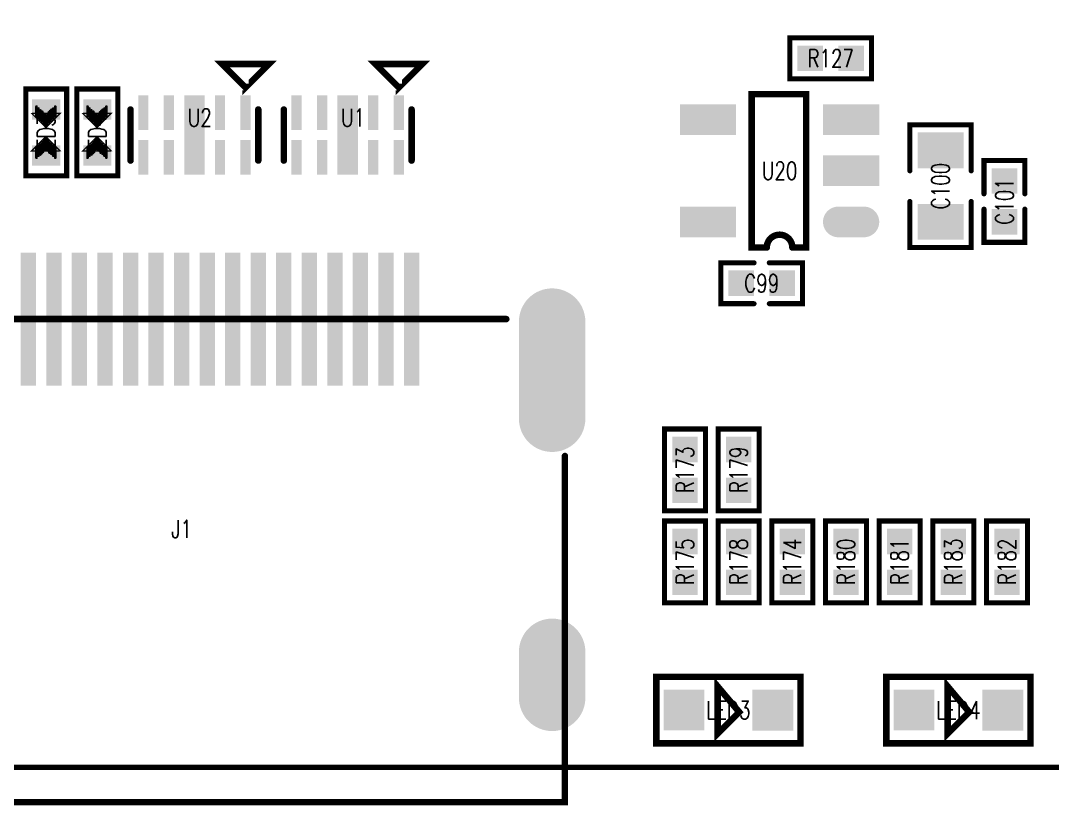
# Model space of a CAD drawing. Extents: x -4 to 157, y -7 to 87.
# Drawn here: x 16.35 to 36.54, y -4.26 to 11.09 of the extents above; entities that cross this region are included whole.
import ezdxf
from ezdxf.enums import TextEntityAlignment as Align

# ---------------------------------------------------------------- set-up
doc = ezdxf.new("R2010")
doc.units = 0
doc.linetypes.add('TRMIDX_0', pattern=[2, 1, 1])
doc.linetypes.add('TRMIDX_1', pattern=[2, 1, 1])
for name, color, linetype in [('BOARD_OUTLINE_00', 254, 'CONTINUOUS'), ('DRIL_PLTE_THRU_01', 3, 'CONTINUOUS'), ('DRIL_PLTE_THRU_02', 171, 'CONTINUOUS'), ('DRIL_PLTE_THRU_03', 222, 'CONTINUOUS'), ('DRIL_PLTE_THRU_04', 2, 'CONTINUOUS'), ('PADS_BOT', 56, 'CONTINUOUS'), ('PADS_INNER', 96, 'CONTINUOUS'), ('PADS_TOP', 96, 'CONTINUOUS'), ('PART_NAME_126', 6, 'CONTINUOUS'), ('PART_TOP_2DLINE_00', 255, 'CONTINUOUS'), ('PART_TOP_2DLINE_126', 255, 'CONTINUOUS'), ('PART_TOP_COPPER_01', 255, 'CONTINUOUS')]:
    doc.layers.add(name, color=color, linetype=linetype)
doc.styles.add('W0$05', font='simplex', dxfattribs={"width": 0.75})

# ---------------------------------------------------------------- blocks, each defined once
blk = doc.blocks.new('BOARD_5')
at = {"layer": 'BOARD_OUTLINE_00', "const_width": 0.1}
blk.add_lwpolyline([(0, -3.5, -0.414214), (3.5, 0), (156.51, 0, -0.414214), (160.01, -3.5), (160.01, -86.52, -0.414214), (156.51, -90.02), (3.5, -90.02, -0.414214), (0, -86.52)], format="xyb", close=True, dxfattribs=at)
blk = doc.blocks.new('SMOOTH_0$1')
at = {"const_width": 0.05}
blk.add_lwpolyline([(-0.025, 0, 1), (0.025, 0, 1)], format="xyb", close=True, dxfattribs=at)
blk = doc.blocks.new('PART_BODY_TOP_278')
at = {"layer": 'PART_TOP_2DLINE_126', "const_width": 0.1}
for points in [[(-0.3, 0.6), (-1.2, 0.6), (-1.2, -0.6), (-0.3, -0.6)], [(0.3, -0.6), (1.2, -0.6), (1.2, 0.6), (0.3, 0.6)]]:
    blk.add_lwpolyline(points, dxfattribs=at)
at = {"layer": 'PART_TOP_2DLINE_126'}
for p in [(-1.2, 0.6), (-0.3, 0.6), (0.3, 0.6), (1.2, 0.6), (-1.2, -0.6), (-0.3, -0.6), (0.3, -0.6), (1.2, -0.6)]:
    blk.add_blockref('SMOOTH_0$1', p, dxfattribs=at)
blk = doc.blocks.new('DRIL_HOLE_0')
blk.add_lwpolyline([(0, 0, 1), (0, 0, 1)], format="xyb", close=True)
blk = doc.blocks.new('PAD_0')
blk.add_lwpolyline([(0, 0, 1), (0, 0, 1)], format="xyb", close=True)
blk = doc.blocks.new('PAD_14')
at = {"const_width": 0.7}
blk.add_lwpolyline([(-0.45, 0), (0.45, 0)], dxfattribs=at)
blk = doc.blocks.new('STK_TOP_10')
at = {"layer": 'DRIL_PLTE_THRU_01'}
blk.add_blockref('DRIL_HOLE_0', (0, 0), dxfattribs=at)
at = {"layer": 'DRIL_PLTE_THRU_02'}
blk.add_blockref('DRIL_HOLE_0', (0, 0), dxfattribs=at)
at = {"layer": 'DRIL_PLTE_THRU_03'}
blk.add_blockref('DRIL_HOLE_0', (0, 0), dxfattribs=at)
at = {"layer": 'DRIL_PLTE_THRU_04'}
blk.add_blockref('DRIL_HOLE_0', (0, 0), dxfattribs=at)
at = {"layer": 'PADS_BOT'}
blk.add_blockref('PAD_0', (0, 0), dxfattribs=at)
at = {"layer": 'PADS_INNER'}
blk.add_blockref('PAD_0', (0, 0), dxfattribs=at)
at = {"layer": 'PADS_TOP', "rotation": 90}
blk.add_blockref('PAD_14', (0, 0), dxfattribs=at)
blk = doc.blocks.new('SYM_TOP_8')
for name, p in [('PART_BODY_TOP_278', (0, 0)), ('STK_TOP_10', (-0.7, 0)), ('STK_TOP_10', (0.7, 0))]:
    blk.add_blockref(name, p)
blk = doc.blocks.new('PART_TOP_5')
blk.add_blockref('SYM_TOP_8', (0, 0))
at = {"layer": 'PART_NAME_126', "style": 'W0$05', "width": 0.75}
blk.add_text('C100', height=0.35, dxfattribs=at).set_placement((0, 0), align=Align.MIDDLE_CENTER)
blk = doc.blocks.new('PART_BODY_TOP_275')
at = {"layer": 'PART_TOP_2DLINE_126', "const_width": 0.1}
for points in [[(-0.15, 0.4), (-0.8, 0.4), (-0.8, -0.4), (-0.15, -0.4)], [(0.15, -0.4), (0.8, -0.4), (0.8, 0.4), (0.15, 0.4)]]:
    blk.add_lwpolyline(points, dxfattribs=at)
at = {"layer": 'PART_TOP_2DLINE_126'}
for p in [(-0.8, 0.4), (-0.15, 0.4), (0.15, 0.4), (0.8, 0.4), (-0.8, -0.4), (-0.15, -0.4), (0.15, -0.4), (0.8, -0.4)]:
    blk.add_blockref('SMOOTH_0$1', p, dxfattribs=at)
blk = doc.blocks.new('PAD_11')
at = {"const_width": 0.5}
blk.add_lwpolyline([(-0.25, 0), (0.25, 0)], dxfattribs=at)
blk = doc.blocks.new('STK_TOP_7')
at = {"layer": 'DRIL_PLTE_THRU_01'}
blk.add_blockref('DRIL_HOLE_0', (0, 0), dxfattribs=at)
at = {"layer": 'DRIL_PLTE_THRU_02'}
blk.add_blockref('DRIL_HOLE_0', (0, 0), dxfattribs=at)
at = {"layer": 'DRIL_PLTE_THRU_03'}
blk.add_blockref('DRIL_HOLE_0', (0, 0), dxfattribs=at)
at = {"layer": 'DRIL_PLTE_THRU_04'}
blk.add_blockref('DRIL_HOLE_0', (0, 0), dxfattribs=at)
at = {"layer": 'PADS_BOT'}
blk.add_blockref('PAD_0', (0, 0), dxfattribs=at)
at = {"layer": 'PADS_INNER'}
blk.add_blockref('PAD_0', (0, 0), dxfattribs=at)
at = {"layer": 'PADS_TOP'}
blk.add_blockref('PAD_11', (0, 0), dxfattribs=at)
blk = doc.blocks.new('SYM_TOP_5')
for name, p in [('PART_BODY_TOP_275', (0, 0)), ('STK_TOP_7', (-0.4, 0)), ('STK_TOP_7', (0.4, 0))]:
    blk.add_blockref(name, p)
blk = doc.blocks.new('PART_TOP_6')
blk.add_blockref('SYM_TOP_5', (0, 0))
at = {"layer": 'PART_NAME_126', "style": 'W0$05', "width": 0.75}
blk.add_text('C101', height=0.35, dxfattribs=at).set_placement((0, 0), align=Align.MIDDLE_CENTER)
blk = doc.blocks.new('PART_TOP_130')
blk.add_blockref('SYM_TOP_5', (0, 0))
at = {"layer": 'PART_NAME_126', "style": 'W0$05', "width": 0.75}
blk.add_text('C99', height=0.35, dxfattribs=at).set_placement((0, 0), align=Align.MIDDLE_CENTER)
blk = doc.blocks.new('SMOOTH_0$0254')
at = {"const_width": 0.0127}
blk.add_lwpolyline([(-0.00635, 0, 1), (0.00635, 0, 1)], format="xyb", close=True, dxfattribs=at)
blk = doc.blocks.new('SMOOTH_0$0508')
at = {"const_width": 0.0254}
blk.add_lwpolyline([(-0.0127, 0, 1), (0.0127, 0, 1)], format="xyb", close=True, dxfattribs=at)
blk = doc.blocks.new('PART_BODY_TOP_283')
at = {"layer": 'PART_TOP_2DLINE_126', "const_width": 0.1}
blk.add_lwpolyline([(0.85, -0.4), (0.85, 0.4), (-0.85, 0.4), (-0.85, -0.4)], close=True, dxfattribs=at)
at = {"layer": 'PART_TOP_COPPER_01', "linetype": 'TRMIDX_0', "const_width": 0.0508}
for points in [[(-0.3048, 0.1905), (-0.4953, 0.1905)], [(-0.2667, 0.1524), (-0.4572, 0.1524)], [(-0.2413, 0.1143), (-0.4318, 0.1143)], [(-0.2159, 0.0889), (-0.4064, 0.0889)], [(-0.1905, 0.0635), (-0.381, 0.0635)], [(-0.1524, 0.0381), (-0.3429, 0.0381)], [(-0.1397, -0.0127), (-0.3302, -0.0127)], [(-0.127, 0.0127), (-0.3175, 0.0127)], [(-0.3048, -0.1778), (-0.4953, -0.1778)], [(-0.2667, -0.1397), (-0.4572, -0.1397)], [(-0.2286, -0.1016), (-0.4191, -0.1016)], [(-0.2032, -0.0635), (-0.3937, -0.0635)], [(-0.1651, -0.0381), (-0.3556, -0.0381)]]:
    blk.add_lwpolyline(points, dxfattribs=at)
at = {"layer": 'PART_TOP_COPPER_01', "linetype": 'TRMIDX_0', "const_width": 0.0254}
for points in [[(-0.3556, -0.2667), (-0.08255, 0.00635), (-0.36195, 0.28575), (-0.36195, -0.254), (-0.3556, -0.254)], [(-0.3048, -0.1651), (-0.1397, 0), (-0.31115, 0.17145), (-0.31115, -0.1524), (-0.3048, -0.1524)]]:
    blk.add_lwpolyline(points, close=True, dxfattribs=at)
at = {"layer": 'PART_TOP_COPPER_01', "linetype": 'TRMIDX_1', "const_width": 0.0254}
for points in [[(0.3683, 0.2794), (0.09525, 0.00635), (0.37465, -0.27305), (0.37465, 0.2667), (0.3683, 0.2667)], [(0.3175, 0.1778), (0.1524, 0.0127), (0.32385, -0.15875), (0.32385, 0.1651), (0.3175, 0.1651)]]:
    blk.add_lwpolyline(points, close=True, dxfattribs=at)
at = {"layer": 'PART_TOP_COPPER_01', "linetype": 'TRMIDX_1', "const_width": 0.0508}
for points in [[(0.3175, 0.1905), (0.508, 0.1905)], [(0.1397, 0), (0.3302, 0)], [(0.1524, 0.0254), (0.3429, 0.0254)], [(0.1651, -0.0254), (0.3556, -0.0254)], [(0.1778, 0.0508), (0.3683, 0.0508)], [(0.2159, 0.0762), (0.4064, 0.0762)], [(0.2413, 0.1143), (0.4318, 0.1143)], [(0.2794, 0.1524), (0.4699, 0.1524)], [(0.2032, -0.0508), (0.3937, -0.0508)], [(0.2286, -0.0762), (0.4191, -0.0762)], [(0.254, -0.1016), (0.4445, -0.1016)], [(0.2794, -0.1397), (0.4699, -0.1397)], [(0.3175, -0.1778), (0.508, -0.1778)]]:
    blk.add_lwpolyline(points, dxfattribs=at)
at = {"layer": 'PART_TOP_2DLINE_126'}
for p in [(-0.85, 0.4), (0.85, 0.4), (-0.85, -0.4), (0.85, -0.4)]:
    blk.add_blockref('SMOOTH_0$1', p, dxfattribs=at)
at = {"layer": 'PART_TOP_COPPER_01'}
for name, p in [('SMOOTH_0$0508', (-0.4953, 0.1905)), ('SMOOTH_0$0254', (-0.36195, 0.28575)), ('SMOOTH_0$0508', (-0.3048, 0.1905)), ('SMOOTH_0$0508', (0.3175, 0.1905)), ('SMOOTH_0$0254', (0.3683, 0.2794)), ('SMOOTH_0$0254', (0.3683, 0.2667)), ('SMOOTH_0$0254', (0.37465, 0.2667)), ('SMOOTH_0$0508', (0.508, 0.1905)), ('SMOOTH_0$0508', (-0.4572, 0.1524)), ('SMOOTH_0$0508', (-0.4318, 0.1143)), ('SMOOTH_0$0508', (-0.4064, 0.0889)), ('SMOOTH_0$0508', (-0.381, 0.0635)), ('SMOOTH_0$0508', (-0.3429, 0.0381)), ('SMOOTH_0$0508', (-0.3302, -0.0127)), ('SMOOTH_0$0508', (-0.3175, 0.0127)), ('SMOOTH_0$0254', (-0.31115, 0.17145)), ('SMOOTH_0$0508', (-0.2667, 0.1524)), ('SMOOTH_0$0508', (-0.2413, 0.1143)), ('SMOOTH_0$0508', (-0.2159, 0.0889)), ('SMOOTH_0$0508', (-0.1905, 0.0635)), ('SMOOTH_0$0508', (-0.1524, 0.0381)), ('SMOOTH_0$0508', (-0.1397, -0.0127)), ('SMOOTH_0$0508', (-0.127, 0.0127)), ('SMOOTH_0$0254', (-0.1397, 0)), ('SMOOTH_0$0254', (-0.08255, 0.00635)), ('SMOOTH_0$0254', (0.09525, 0.00635)), ('SMOOTH_0$0508', (0.1397, 0)), ('SMOOTH_0$0508', (0.1524, 0.0254)), ('SMOOTH_0$0254', (0.1524, 0.0127)), ('SMOOTH_0$0508', (0.1651, -0.0254)), ('SMOOTH_0$0508', (0.1778, 0.0508)), ('SMOOTH_0$0508', (0.2159, 0.0762)), ('SMOOTH_0$0508', (0.2413, 0.1143)), ('SMOOTH_0$0508', (0.2794, 0.1524)), ('SMOOTH_0$0254', (0.3175, 0.1778)), ('SMOOTH_0$0254', (0.3175, 0.1651)), ('SMOOTH_0$0508', (0.3302, 0)), ('SMOOTH_0$0254', (0.32385, 0.1651)), ('SMOOTH_0$0508', (0.3429, 0.0254)), ('SMOOTH_0$0508', (0.3556, -0.0254)), ('SMOOTH_0$0508', (0.3683, 0.0508)), ('SMOOTH_0$0508', (0.4064, 0.0762)), ('SMOOTH_0$0508', (0.4318, 0.1143)), ('SMOOTH_0$0508', (0.4699, 0.1524)), ('SMOOTH_0$0508', (-0.4953, -0.1778)), ('SMOOTH_0$0508', (-0.4572, -0.1397)), ('SMOOTH_0$0508', (-0.4191, -0.1016)), ('SMOOTH_0$0508', (-0.3937, -0.0635)), ('SMOOTH_0$0508', (-0.3556, -0.0381)), ('SMOOTH_0$0508', (-0.3048, -0.1778)), ('SMOOTH_0$0254', (-0.31115, -0.1524)), ('SMOOTH_0$0254', (-0.3048, -0.1524)), ('SMOOTH_0$0254', (-0.3048, -0.1651)), ('SMOOTH_0$0508', (-0.2667, -0.1397)), ('SMOOTH_0$0508', (-0.2286, -0.1016)), ('SMOOTH_0$0508', (-0.2032, -0.0635)), ('SMOOTH_0$0508', (-0.1651, -0.0381)), ('SMOOTH_0$0508', (0.2032, -0.0508)), ('SMOOTH_0$0508', (0.2286, -0.0762)), ('SMOOTH_0$0508', (0.254, -0.1016)), ('SMOOTH_0$0508', (0.2794, -0.1397)), ('SMOOTH_0$0508', (0.3175, -0.1778)), ('SMOOTH_0$0254', (0.32385, -0.15875)), ('SMOOTH_0$0508', (0.3937, -0.0508)), ('SMOOTH_0$0508', (0.4191, -0.0762)), ('SMOOTH_0$0508', (0.4445, -0.1016)), ('SMOOTH_0$0508', (0.4699, -0.1397)), ('SMOOTH_0$0508', (0.508, -0.1778)), ('SMOOTH_0$0254', (-0.36195, -0.254)), ('SMOOTH_0$0254', (-0.3556, -0.254)), ('SMOOTH_0$0254', (-0.3556, -0.2667)), ('SMOOTH_0$0254', (0.37465, -0.27305))]:
    blk.add_blockref(name, p, dxfattribs=at)
blk = doc.blocks.new('PAD_18')
at = {"const_width": 0.4}
blk.add_lwpolyline([(-0.275, 0), (0.275, 0)], dxfattribs=at)
blk = doc.blocks.new('STK_TOP_15')
at = {"layer": 'DRIL_PLTE_THRU_01'}
blk.add_blockref('DRIL_HOLE_0', (0, 0), dxfattribs=at)
at = {"layer": 'DRIL_PLTE_THRU_02'}
blk.add_blockref('DRIL_HOLE_0', (0, 0), dxfattribs=at)
at = {"layer": 'DRIL_PLTE_THRU_03'}
blk.add_blockref('DRIL_HOLE_0', (0, 0), dxfattribs=at)
at = {"layer": 'DRIL_PLTE_THRU_04'}
blk.add_blockref('DRIL_HOLE_0', (0, 0), dxfattribs=at)
at = {"layer": 'PADS_BOT'}
blk.add_blockref('PAD_0', (0, 0), dxfattribs=at)
at = {"layer": 'PADS_INNER'}
blk.add_blockref('PAD_0', (0, 0), dxfattribs=at)
at = {"layer": 'PADS_TOP', "rotation": 90}
blk.add_blockref('PAD_18', (0, 0), dxfattribs=at)
blk = doc.blocks.new('SYM_TOP_13')
for name, p in [('PART_BODY_TOP_283', (0, 0)), ('STK_TOP_15', (-0.45, 0)), ('STK_TOP_15', (0.45, 0))]:
    blk.add_blockref(name, p)
blk = doc.blocks.new('PART_TOP_185')
blk.add_blockref('SYM_TOP_13', (0, 0))
at = {"layer": 'PART_NAME_126', "style": 'W0$05', "width": 0.75}
blk.add_text('ED3', height=0.35, dxfattribs=at).set_placement((0, 0), align=Align.MIDDLE_CENTER)
blk = doc.blocks.new('PART_TOP_186')
blk.add_blockref('SYM_TOP_13', (0, 0))
at = {"layer": 'PART_NAME_126', "style": 'W0$05', "width": 0.75}
blk.add_text('ED4', height=0.35, dxfattribs=at).set_placement((0, 0), align=Align.MIDDLE_CENTER)
blk = doc.blocks.new('SMOOTH_0$127')
at = {"const_width": 0.0635}
blk.add_lwpolyline([(-0.03175, 0, 1), (0.03175, 0, 1)], format="xyb", close=True, dxfattribs=at)
blk = doc.blocks.new('PART_BODY_TOP_292')
at = {"layer": 'PART_TOP_2DLINE_126', "const_width": 0.127}
for points in [[(-7.5, 5), (-7.5, 9.45), (7.5, 9.45), (7.5, 5.25)], [(-7.5, 2.679), (-7.5, 5.276)], [(7.5, 2.679), (7.5, 5.276)], [(-6.353, 0), (6.396, 0)]]:
    blk.add_lwpolyline(points, dxfattribs=at)
at = {"layer": 'PART_TOP_2DLINE_126'}
for p in [(-7.5, 9.45), (7.5, 9.45), (-7.5, 5.276), (7.5, 5.276), (7.5, 5.25), (-7.5, 5), (-7.5, 2.679), (7.5, 2.679), (-6.353, 0), (6.396, 0)]:
    blk.add_blockref('SMOOTH_0$127', p, dxfattribs=at)
blk = doc.blocks.new('PAD_25')
at = {"const_width": 0.3}
blk.add_lwpolyline([(-1.3, 0), (1.3, 0)], dxfattribs=at)
blk = doc.blocks.new('STK_TOP_21')
at = {"layer": 'DRIL_PLTE_THRU_01'}
blk.add_blockref('DRIL_HOLE_0', (0, 0), dxfattribs=at)
at = {"layer": 'DRIL_PLTE_THRU_02'}
blk.add_blockref('DRIL_HOLE_0', (0, 0), dxfattribs=at)
at = {"layer": 'DRIL_PLTE_THRU_03'}
blk.add_blockref('DRIL_HOLE_0', (0, 0), dxfattribs=at)
at = {"layer": 'DRIL_PLTE_THRU_04'}
blk.add_blockref('DRIL_HOLE_0', (0, 0), dxfattribs=at)
at = {"layer": 'PADS_BOT'}
blk.add_blockref('PAD_0', (0, 0), dxfattribs=at)
at = {"layer": 'PADS_INNER'}
blk.add_blockref('PAD_0', (0, 0), dxfattribs=at)
at = {"layer": 'PADS_TOP', "rotation": 90}
blk.add_blockref('PAD_25', (0, 0), dxfattribs=at)
blk = doc.blocks.new('DRIL_SLOT_0003100106000000900')
at = {"const_width": 0.3937}
blk.add_lwpolyline([(0.19685, -0.9525), (0.19685, 0.9525, 1), (-0.19685, 0.9525), (-0.19685, -0.9525, 1)], format="xyb", close=True, dxfattribs=at)
blk = doc.blocks.new('PAD_26')
at = {"const_width": 0.65}
blk.add_lwpolyline([(-0.95, -0.325), (0.95, -0.325, 1), (0.95, 0.325), (-0.95, 0.325, 1)], format="xyb", close=True, dxfattribs=at)
blk = doc.blocks.new('STK_TOP_22')
at = {"layer": 'DRIL_PLTE_THRU_01'}
blk.add_blockref('DRIL_SLOT_0003100106000000900', (0, 0), dxfattribs=at)
at = {"layer": 'DRIL_PLTE_THRU_02'}
blk.add_blockref('DRIL_SLOT_0003100106000000900', (0, 0), dxfattribs=at)
at = {"layer": 'DRIL_PLTE_THRU_03'}
blk.add_blockref('DRIL_SLOT_0003100106000000900', (0, 0), dxfattribs=at)
at = {"layer": 'DRIL_PLTE_THRU_04'}
blk.add_blockref('DRIL_SLOT_0003100106000000900', (0, 0), dxfattribs=at)
at = {"layer": 'PADS_BOT', "rotation": 90}
blk.add_blockref('PAD_26', (0, 0), dxfattribs=at)
at = {"layer": 'PADS_INNER', "rotation": 90}
blk.add_blockref('PAD_26', (0, 0), dxfattribs=at)
at = {"layer": 'PADS_TOP', "rotation": 90}
blk.add_blockref('PAD_26', (0, 0), dxfattribs=at)
blk = doc.blocks.new('DRIL_SLOT_0003100066000000900')
for points, const_width in [([(0.2, -0.45), (0.2, 0.45, 1), (-0.2, 0.45), (-0.2, -0.45, 1)], 0.4), ([(0.19685, -0.4445), (0.19685, 0.4445, 1), (-0.19685, 0.4445), (-0.19685, -0.4445, 1)], 0.3937)]:
    blk.add_lwpolyline(points, format="xyb", close=True, dxfattribs=dict(const_width=const_width))
blk = doc.blocks.new('PAD_27')
at = {"const_width": 0.65}
blk.add_lwpolyline([(-0.45, -0.325), (0.45, -0.325, 1), (0.45, 0.325), (-0.45, 0.325, 1)], format="xyb", close=True, dxfattribs=at)
blk = doc.blocks.new('STK_TOP_23')
at = {"layer": 'DRIL_PLTE_THRU_01'}
blk.add_blockref('DRIL_SLOT_0003100066000000900', (0, 0), dxfattribs=at)
at = {"layer": 'DRIL_PLTE_THRU_02'}
blk.add_blockref('DRIL_SLOT_0003100066000000900', (0, 0), dxfattribs=at)
at = {"layer": 'DRIL_PLTE_THRU_03'}
blk.add_blockref('DRIL_SLOT_0003100066000000900', (0, 0), dxfattribs=at)
at = {"layer": 'DRIL_PLTE_THRU_04'}
blk.add_blockref('DRIL_SLOT_0003100066000000900', (0, 0), dxfattribs=at)
at = {"layer": 'PADS_BOT', "rotation": 90}
blk.add_blockref('PAD_27', (0, 0), dxfattribs=at)
at = {"layer": 'PADS_INNER', "rotation": 90}
blk.add_blockref('PAD_27', (0, 0), dxfattribs=at)
at = {"layer": 'PADS_TOP', "rotation": 90}
blk.add_blockref('PAD_27', (0, 0), dxfattribs=at)
blk = doc.blocks.new('SYM_TOP_22')
for name, p in [('PART_BODY_TOP_292', (0, 0)), ('STK_TOP_23', (-7.25, 6.96)), ('STK_TOP_23', (7.25, 6.96)), ('STK_TOP_22', (-7.25, 1)), ('STK_TOP_22', (7.25, 1)), ('STK_TOP_21', (-4.5, 0)), ('STK_TOP_21', (-4, 0)), ('STK_TOP_21', (-3.5, 0)), ('STK_TOP_21', (-3, 0)), ('STK_TOP_21', (-2.5, 0)), ('STK_TOP_21', (-2, 0)), ('STK_TOP_21', (-1.5, 0)), ('STK_TOP_21', (-1, 0)), ('STK_TOP_21', (-0.5, 0)), ('STK_TOP_21', (0, 0)), ('STK_TOP_21', (0.5, 0)), ('STK_TOP_21', (1, 0)), ('STK_TOP_21', (1.5, 0)), ('STK_TOP_21', (2, 0)), ('STK_TOP_21', (2.5, 0)), ('STK_TOP_21', (3, 0)), ('STK_TOP_21', (3.5, 0)), ('STK_TOP_21', (4, 0)), ('STK_TOP_21', (4.5, 0))]:
    blk.add_blockref(name, p)
blk = doc.blocks.new('PART_TOP_189')
blk.add_blockref('SYM_TOP_22', (0, 0))
at = {"layer": 'PART_NAME_126', "style": 'W0$05', "width": 0.75}
blk.add_text('J1', height=0.35, rotation=180, dxfattribs=at).set_placement((0, 4.10675), align=Align.MIDDLE_CENTER)
blk = doc.blocks.new('PART_BODY_TOP_307')
at = {"layer": 'PART_TOP_2DLINE_126', "const_width": 0.127}
for points in [[(1.41, -0.65), (1.41, 0.65), (-1.41, 0.65), (-1.41, -0.65)], [(-0.211, -0.462), (-0.211, 0.462), (0.211, -0.039)]]:
    blk.add_lwpolyline(points, close=True, dxfattribs=at)
at = {"layer": 'PART_TOP_2DLINE_126'}
for p in [(-1.41, 0.65), (1.41, 0.65), (-0.211, 0.462), (0.211, -0.039), (-0.211, -0.462), (-1.41, -0.65), (1.41, -0.65)]:
    blk.add_blockref('SMOOTH_0$127', p, dxfattribs=at)
blk = doc.blocks.new('PAD_62')
at = {"const_width": 0.8}
blk.add_lwpolyline([(-0.4, 0), (0.4, 0)], dxfattribs=at)
blk = doc.blocks.new('STK_TOP_55')
at = {"layer": 'DRIL_PLTE_THRU_01'}
blk.add_blockref('DRIL_HOLE_0', (0, 0), dxfattribs=at)
at = {"layer": 'DRIL_PLTE_THRU_02'}
blk.add_blockref('DRIL_HOLE_0', (0, 0), dxfattribs=at)
at = {"layer": 'DRIL_PLTE_THRU_03'}
blk.add_blockref('DRIL_HOLE_0', (0, 0), dxfattribs=at)
at = {"layer": 'DRIL_PLTE_THRU_04'}
blk.add_blockref('DRIL_HOLE_0', (0, 0), dxfattribs=at)
at = {"layer": 'PADS_BOT'}
blk.add_blockref('PAD_0', (0, 0), dxfattribs=at)
at = {"layer": 'PADS_INNER'}
blk.add_blockref('PAD_0', (0, 0), dxfattribs=at)
at = {"layer": 'PADS_TOP'}
blk.add_blockref('PAD_62', (0, 0), dxfattribs=at)
blk = doc.blocks.new('SYM_TOP_37')
for name, p in [('PART_BODY_TOP_307', (0, 0)), ('STK_TOP_55', (-0.869, 0.001)), ('STK_TOP_55', (0.869, -0.001))]:
    blk.add_blockref(name, p)
blk = doc.blocks.new('PART_TOP_213')
blk.add_blockref('SYM_TOP_37', (0, 0))
at = {"layer": 'PART_NAME_126', "style": 'W0$05', "width": 0.75}
blk.add_text('LED3', height=0.35, dxfattribs=at).set_placement((0, 0), align=Align.MIDDLE_CENTER)
blk = doc.blocks.new('PART_TOP_214')
blk.add_blockref('SYM_TOP_37', (0, 0))
at = {"layer": 'PART_NAME_126', "style": 'W0$05', "width": 0.75}
blk.add_text('LED4', height=0.35, dxfattribs=at).set_placement((0, 0), align=Align.MIDDLE_CENTER)
blk = doc.blocks.new('PART_BODY_TOP_290')
at = {"layer": 'PART_TOP_2DLINE_126', "const_width": 0.1}
blk.add_lwpolyline([(-0.8, 0.4), (0.8, 0.4), (0.8, -0.4), (-0.8, -0.4)], close=True, dxfattribs=at)
at = {"layer": 'PART_TOP_2DLINE_126'}
for p in [(-0.8, 0.4), (0.8, 0.4), (-0.8, -0.4), (0.8, -0.4)]:
    blk.add_blockref('SMOOTH_0$1', p, dxfattribs=at)
blk = doc.blocks.new('SYM_TOP_20')
for name, p in [('PART_BODY_TOP_290', (0, 0)), ('STK_TOP_7', (-0.4, 0)), ('STK_TOP_7', (0.4, 0))]:
    blk.add_blockref(name, p)
blk = doc.blocks.new('PART_TOP_251')
blk.add_blockref('SYM_TOP_20', (0, 0))
at = {"layer": 'PART_NAME_126', "style": 'W0$05', "width": 0.75}
blk.add_text('R127', height=0.35, rotation=180, dxfattribs=at).set_placement((0, 0), align=Align.MIDDLE_CENTER)
blk = doc.blocks.new('PART_TOP_291')
blk.add_blockref('SYM_TOP_20', (0, 0))
at = {"layer": 'PART_NAME_126', "style": 'W0$05', "width": 0.75}
blk.add_text('R173', height=0.35, rotation=180, dxfattribs=at).set_placement((0, 0), align=Align.MIDDLE_CENTER)
blk = doc.blocks.new('PART_TOP_292')
blk.add_blockref('SYM_TOP_20', (0, 0))
at = {"layer": 'PART_NAME_126', "style": 'W0$05', "width": 0.75}
blk.add_text('R174', height=0.35, dxfattribs=at).set_placement((0, 0), align=Align.MIDDLE_CENTER)
blk = doc.blocks.new('PART_TOP_293')
blk.add_blockref('SYM_TOP_20', (0, 0))
at = {"layer": 'PART_NAME_126', "style": 'W0$05', "width": 0.75}
blk.add_text('R175', height=0.35, rotation=180, dxfattribs=at).set_placement((0, 0), align=Align.MIDDLE_CENTER)
blk = doc.blocks.new('PART_TOP_296')
blk.add_blockref('SYM_TOP_20', (0, 0))
at = {"layer": 'PART_NAME_126', "style": 'W0$05', "width": 0.75}
blk.add_text('R178', height=0.35, rotation=180, dxfattribs=at).set_placement((0, 0), align=Align.MIDDLE_CENTER)
blk = doc.blocks.new('PART_TOP_297')
blk.add_blockref('SYM_TOP_20', (0, 0))
at = {"layer": 'PART_NAME_126', "style": 'W0$05', "width": 0.75}
blk.add_text('R179', height=0.35, rotation=180, dxfattribs=at).set_placement((0, 0), align=Align.MIDDLE_CENTER)
blk = doc.blocks.new('PART_TOP_299')
blk.add_blockref('SYM_TOP_20', (0, 0))
at = {"layer": 'PART_NAME_126', "style": 'W0$05', "width": 0.75}
blk.add_text('R180', height=0.35, rotation=180, dxfattribs=at).set_placement((0, 0), align=Align.MIDDLE_CENTER)
blk = doc.blocks.new('PART_TOP_300')
blk.add_blockref('SYM_TOP_20', (0, 0))
at = {"layer": 'PART_NAME_126', "style": 'W0$05', "width": 0.75}
blk.add_text('R181', height=0.35, dxfattribs=at).set_placement((0, 0), align=Align.MIDDLE_CENTER)
blk = doc.blocks.new('PART_TOP_301')
blk.add_blockref('SYM_TOP_20', (0, 0))
at = {"layer": 'PART_NAME_126', "style": 'W0$05', "width": 0.75}
blk.add_text('R182', height=0.35, dxfattribs=at).set_placement((0, 0), align=Align.MIDDLE_CENTER)
blk = doc.blocks.new('PART_TOP_302')
blk.add_blockref('SYM_TOP_20', (0, 0))
at = {"layer": 'PART_NAME_126', "style": 'W0$05', "width": 0.75}
blk.add_text('R183', height=0.35, dxfattribs=at).set_placement((0, 0), align=Align.MIDDLE_CENTER)
blk = doc.blocks.new('PART_BODY_TOP_314')
at = {"layer": 'PART_TOP_2DLINE_126', "const_width": 0.127}
for points in [[(-1.25, -0.5), (-1.25, 0.5)], [(1.25, -0.5), (1.25, 0.5)]]:
    blk.add_lwpolyline(points, dxfattribs=at)
blk.add_lwpolyline([(-1, -0.93), (-1.46, -1.39), (-0.54, -1.39), (-0.99, -0.94), (-1, -0.94)], close=True, dxfattribs=at)
at = {"layer": 'PART_TOP_2DLINE_126'}
for p in [(-1.25, 0.5), (1.25, 0.5), (-1.25, -0.5), (1.25, -0.5), (-1, -0.93), (-1, -0.94), (-0.99, -0.94), (-1.46, -1.39), (-0.54, -1.39)]:
    blk.add_blockref('SMOOTH_0$127', p, dxfattribs=at)
blk = doc.blocks.new('PAD_70')
at = {"const_width": 0.199999}
blk.add_lwpolyline([(-0.337502, 0), (0.337502, 0)], dxfattribs=at)
blk = doc.blocks.new('STK_TOP_63')
at = {"layer": 'DRIL_PLTE_THRU_01'}
blk.add_blockref('DRIL_HOLE_0', (0, 0), dxfattribs=at)
at = {"layer": 'DRIL_PLTE_THRU_02'}
blk.add_blockref('DRIL_HOLE_0', (0, 0), dxfattribs=at)
at = {"layer": 'DRIL_PLTE_THRU_03'}
blk.add_blockref('DRIL_HOLE_0', (0, 0), dxfattribs=at)
at = {"layer": 'DRIL_PLTE_THRU_04'}
blk.add_blockref('DRIL_HOLE_0', (0, 0), dxfattribs=at)
at = {"layer": 'PADS_BOT'}
blk.add_blockref('PAD_0', (0, 0), dxfattribs=at)
at = {"layer": 'PADS_INNER'}
blk.add_blockref('PAD_0', (0, 0), dxfattribs=at)
at = {"layer": 'PADS_TOP', "rotation": 90}
blk.add_blockref('PAD_70', (0, 0), dxfattribs=at)
blk = doc.blocks.new('PAD_71')
at = {"const_width": 0.399999}
blk.add_lwpolyline([(-0.387502, 0), (0.387502, 0)], dxfattribs=at)
blk = doc.blocks.new('STK_TOP_64')
at = {"layer": 'DRIL_PLTE_THRU_01'}
blk.add_blockref('DRIL_HOLE_0', (0, 0), dxfattribs=at)
at = {"layer": 'DRIL_PLTE_THRU_02'}
blk.add_blockref('DRIL_HOLE_0', (0, 0), dxfattribs=at)
at = {"layer": 'DRIL_PLTE_THRU_03'}
blk.add_blockref('DRIL_HOLE_0', (0, 0), dxfattribs=at)
at = {"layer": 'DRIL_PLTE_THRU_04'}
blk.add_blockref('DRIL_HOLE_0', (0, 0), dxfattribs=at)
at = {"layer": 'PADS_BOT'}
blk.add_blockref('PAD_0', (0, 0), dxfattribs=at)
at = {"layer": 'PADS_INNER'}
blk.add_blockref('PAD_0', (0, 0), dxfattribs=at)
at = {"layer": 'PADS_TOP', "rotation": 90}
blk.add_blockref('PAD_71', (0, 0), dxfattribs=at)
blk = doc.blocks.new('SYM_TOP_44')
for name, p in [('STK_TOP_63', (-1, 0.437)), ('STK_TOP_63', (-0.5, 0.437)), ('STK_TOP_64', (0, 0.388)), ('STK_TOP_63', (0.5, 0.437)), ('STK_TOP_63', (1, 0.437)), ('PART_BODY_TOP_314', (0, 0)), ('STK_TOP_63', (-1, -0.437)), ('STK_TOP_63', (-0.5, -0.437)), ('STK_TOP_64', (0, -0.388)), ('STK_TOP_63', (0.5, -0.437)), ('STK_TOP_63', (1, -0.437))]:
    blk.add_blockref(name, p)
blk = doc.blocks.new('PART_TOP_403')
blk.add_blockref('SYM_TOP_44', (0, 0))
at = {"layer": 'PART_NAME_126', "style": 'W0$05', "width": 0.75}
blk.add_text('U1', height=0.35, rotation=180, dxfattribs=at).set_placement((-0.105, -0.339), align=Align.MIDDLE_CENTER)
blk = doc.blocks.new('PART_TOP_410')
blk.add_blockref('SYM_TOP_44', (0, 0))
at = {"layer": 'PART_NAME_126', "style": 'W0$05', "width": 0.75}
blk.add_text('U2', height=0.35, rotation=180, dxfattribs=at).set_placement((-0.105, -0.339), align=Align.MIDDLE_CENTER)
blk = doc.blocks.new('PART_BODY_TOP_319')
at = {"layer": 'PART_TOP_2DLINE_00', "const_width": 0.127}
blk.add_lwpolyline([(-0.25, 1.5, 1), (0.25, 1.5), (0.547, 1.5), (0.547, -1.5), (-0.521, -1.5), (-0.521, 1.5)], format="xyb", close=True, dxfattribs=at)
at = {"layer": 'PART_TOP_2DLINE_00'}
for p in [(-0.521, 1.5), (-0.25, 1.5), (0.25, 1.5), (0.547, 1.5), (-0.521, -1.5), (0.547, -1.5)]:
    blk.add_blockref('SMOOTH_0$127', p, dxfattribs=at)
blk = doc.blocks.new('PAD_74')
at = {"const_width": 0.3}
blk.add_lwpolyline([(-0.25, -0.15), (0.25, -0.15, 1), (0.25, 0.15), (-0.25, 0.15, 1)], format="xyb", close=True, dxfattribs=at)
blk = doc.blocks.new('STK_TOP_74')
at = {"layer": 'DRIL_PLTE_THRU_01'}
blk.add_blockref('DRIL_HOLE_0', (0, 0), dxfattribs=at)
at = {"layer": 'DRIL_PLTE_THRU_02'}
blk.add_blockref('DRIL_HOLE_0', (0, 0), dxfattribs=at)
at = {"layer": 'DRIL_PLTE_THRU_03'}
blk.add_blockref('DRIL_HOLE_0', (0, 0), dxfattribs=at)
at = {"layer": 'DRIL_PLTE_THRU_04'}
blk.add_blockref('DRIL_HOLE_0', (0, 0), dxfattribs=at)
at = {"layer": 'PADS_BOT'}
blk.add_blockref('PAD_0', (0, 0), dxfattribs=at)
at = {"layer": 'PADS_INNER'}
blk.add_blockref('PAD_0', (0, 0), dxfattribs=at)
at = {"layer": 'PADS_TOP'}
blk.add_blockref('PAD_74', (0, 0), dxfattribs=at)
blk = doc.blocks.new('PAD_75')
at = {"const_width": 0.6}
blk.add_lwpolyline([(-0.55, 0), (0.55, 0)], dxfattribs=at)
blk = doc.blocks.new('STK_TOP_73')
at = {"layer": 'DRIL_PLTE_THRU_01'}
blk.add_blockref('DRIL_HOLE_0', (0, 0), dxfattribs=at)
at = {"layer": 'DRIL_PLTE_THRU_02'}
blk.add_blockref('DRIL_HOLE_0', (0, 0), dxfattribs=at)
at = {"layer": 'DRIL_PLTE_THRU_03'}
blk.add_blockref('DRIL_HOLE_0', (0, 0), dxfattribs=at)
at = {"layer": 'DRIL_PLTE_THRU_04'}
blk.add_blockref('DRIL_HOLE_0', (0, 0), dxfattribs=at)
at = {"layer": 'PADS_BOT'}
blk.add_blockref('PAD_0', (0, 0), dxfattribs=at)
at = {"layer": 'PADS_INNER'}
blk.add_blockref('PAD_0', (0, 0), dxfattribs=at)
at = {"layer": 'PADS_TOP'}
blk.add_blockref('PAD_75', (0, 0), dxfattribs=at)
blk = doc.blocks.new('SYM_TOP_49')
for name, p in [('PART_BODY_TOP_319', (0, 0)), ('STK_TOP_74', (-1.4, 1)), ('STK_TOP_73', (1.4, 1)), ('STK_TOP_73', (-1.4, 0)), ('STK_TOP_73', (-1.4, -1)), ('STK_TOP_73', (1.4, -1))]:
    blk.add_blockref(name, p)
blk = doc.blocks.new('PART_TOP_411')
blk.add_blockref('SYM_TOP_49', (0, 0))
at = {"layer": 'PART_NAME_126', "style": 'W0$05', "width": 0.75}
blk.add_text('U20', height=0.35, rotation=180, dxfattribs=at).set_placement((0, 0), align=Align.MIDDLE_CENTER)

msp = doc.modelspace()

# ---------------------------------------------------------------- block references
for name, p in [('BOARD_5', (-3.5, 86.5)), ('PART_TOP_130', (30.85, 5.95)), ('PART_TOP_213', (30.2, -2.4)), ('PART_TOP_214', (34.7, -2.4))]:
    msp.add_blockref(name, p)
for name, p, rotation in [('PART_TOP_251', (32.2, 10.35), 180), ('PART_TOP_410', (19.75, 8.85), 180), ('PART_TOP_403', (22.75, 8.85), 180), ('PART_TOP_185', (16.85, 8.9), 90), ('PART_TOP_186', (17.85, 8.9), 90), ('PART_TOP_411', (31.2, 8.15), 180), ('PART_TOP_5', (34.35, 7.85), 90), ('PART_TOP_6', (35.6, 7.55), 90), ('PART_TOP_189', (19.5, 5.25), 180), ('PART_TOP_291', (29.35, 2.3), 270), ('PART_TOP_297', (30.4, 2.3), 270), ('PART_TOP_293', (29.35, 0.5), 270), ('PART_TOP_296', (30.4, 0.5), 270), ('PART_TOP_292', (31.45, 0.5), 90), ('PART_TOP_299', (32.5, 0.5), 270), ('PART_TOP_300', (33.55, 0.5), 90), ('PART_TOP_302', (34.6, 0.5), 90), ('PART_TOP_301', (35.65, 0.5), 90)]:
    msp.add_blockref(name, p, dxfattribs=dict(rotation=rotation))

doc.saveas('drawing.dxf')
